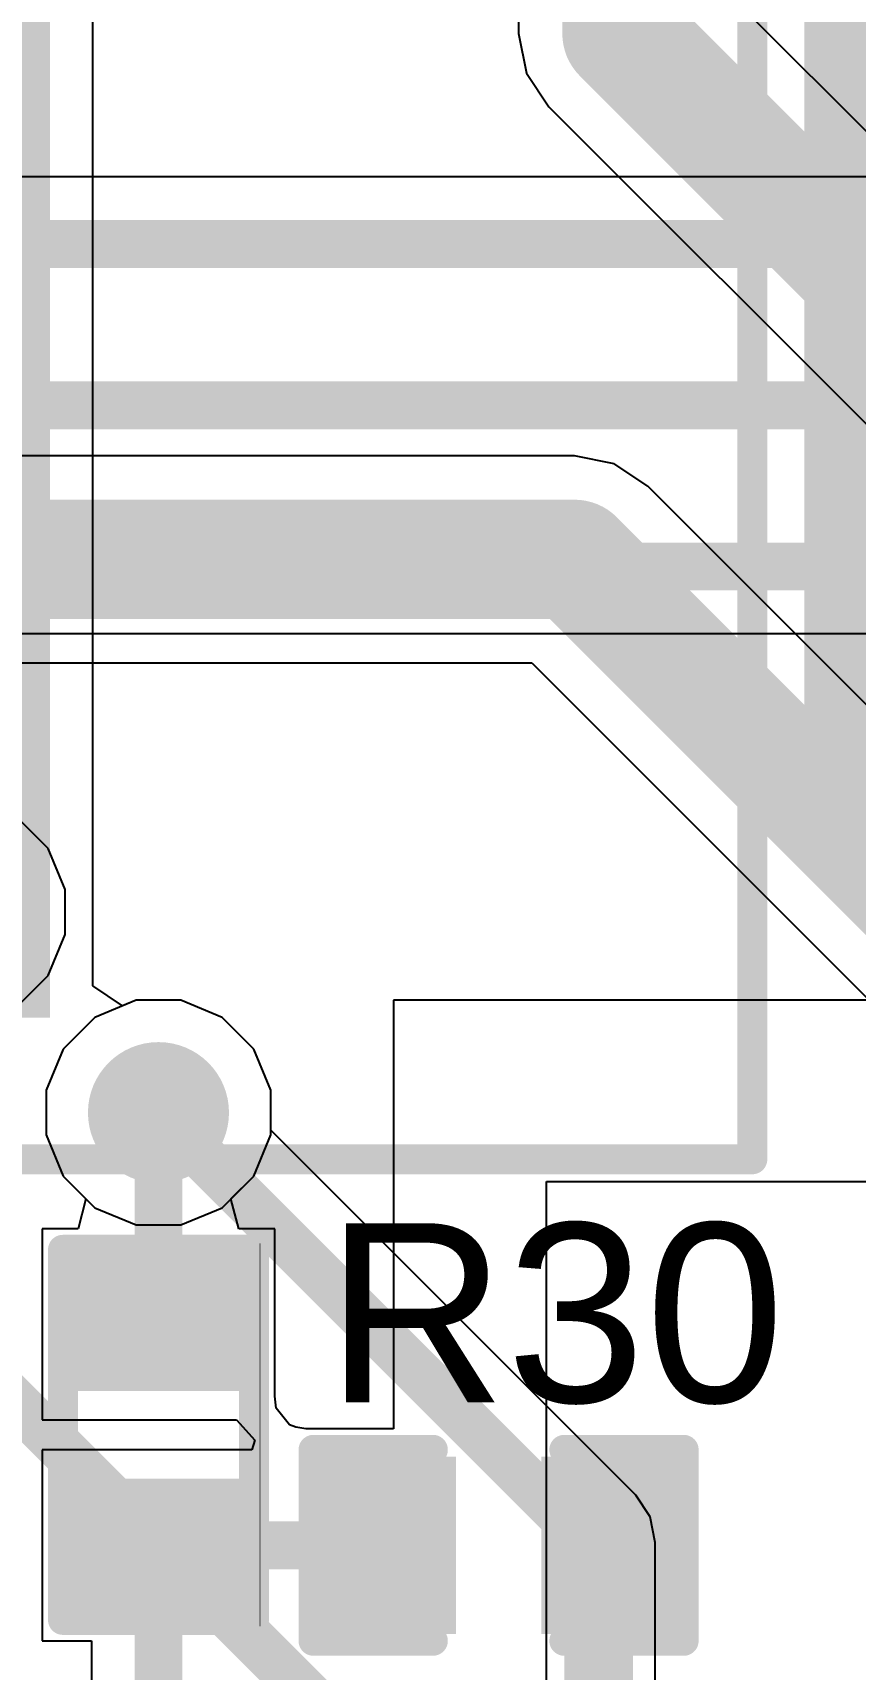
# Model space of a CAD drawing. Header units: inches. Extents: x -3 to 128, y -12 to 41.
# Drawn here: x 105.01 to 108.5, y 29.41 to 36.37 of the extents above; entities that cross this region are included whole.
import ezdxf

# ---------------------------------------------------------------- set-up
doc = ezdxf.new("R2010")
doc.units = ezdxf.units.IN
for name, color, linetype in [('Bottom Layer', 5, 'Continuous'), ('Layer 1', 16, 'Continuous'), ('Layer 2', 76, 'Continuous'), ('Top Layer', 1, 'Continuous'), ('Top Overlay', 2, 'Continuous'), ('Top Paste', 8, 'Continuous'), ('Top Solder', 216, 'Continuous'), ('Via Holes', 16, 'Continuous')]:
    doc.layers.add(name, color=color, linetype=linetype)
doc.styles.add('Arial', font='', dxfattribs={"height": 0.2})
doc.styles.get('Arial').set_extended_font_data('Arial')

msp = doc.modelspace()

# ---------------------------------------------------------------- hatches: boundary and pattern name
at = {"layer": 'Bottom Layer'}
h = msp.add_hatch(color=5, dxfattribs=at)
edge = h.paths.add_edge_path()
edge.add_arc((105.54005308, 31.77518664), 0.2999994, 0, 360)
at = {"layer": 'Layer 1'}
msp.add_hatch(color=16, dxfattribs=at).paths.add_polyline_path([(104.18981194, 32.17860468), (105.07909642, 32.17860468), (105.07909642, 37.705538), (104.18981194, 37.705538)])
h = msp.add_hatch(color=16, dxfattribs=at)
edge = h.paths.add_edge_path()
edge.add_arc((105.54005308, 31.77518664), 0.2999994, 0, 360)
at = {"layer": 'Layer 2'}
h = msp.add_hatch(color=76, dxfattribs=at)
edge = h.paths.add_edge_path()
edge.add_arc((105.54005308, 31.77518664), 0.2999994, 0, 360)
at = {"layer": 'Top Layer'}
for points in [[(108.33839902, 33.12853928), (108.33839902, 36.62853228), (110.53839462, 36.62853228), (110.53839462, 33.12853928)], [(105.85755308, 30.64578326), (105.22255308, 30.64578326), (105.22255308, 31.10298326), (105.85755308, 31.10298326)], [(106.74548882, 30.25208326), (106.74548882, 29.61708326), (106.28828882, 29.61708326), (106.28828882, 30.25208326)], [(107.68528882, 30.25208326), (107.68528882, 29.61708326), (107.22808882, 29.61708326), (107.22808882, 30.25208326)], [(105.85755308, 29.70598326), (105.22255308, 29.70598326), (105.22255308, 30.16318326), (105.85755308, 30.16318326)]]:
    msp.add_hatch(color=1, dxfattribs=at).paths.add_polyline_path(points)
h = msp.add_hatch(color=1, dxfattribs=at)
edge = h.paths.add_edge_path()
edge.add_arc((105.54005308, 31.77518664), 0.2999994, 0, 360)
at = {"layer": 'Top Paste'}
for points in [[(108.33839902, 33.12853928), (108.33839902, 36.62853228), (110.53839462, 36.62853228), (110.53839462, 33.12853928)], [(105.85755308, 30.64578326), (105.22255308, 30.64578326), (105.22255308, 31.10298326), (105.85755308, 31.10298326)], [(106.74548882, 30.25208326), (106.74548882, 29.61708326), (106.28828882, 29.61708326), (106.28828882, 30.25208326)], [(107.68528882, 30.25208326), (107.68528882, 29.61708326), (107.22808882, 29.61708326), (107.22808882, 30.25208326)], [(105.85755308, 29.70598326), (105.22255308, 29.70598326), (105.22255308, 30.16318326), (105.85755308, 30.16318326)]]:
    msp.add_hatch(color=8, dxfattribs=at).paths.add_polyline_path(points)
at = {"layer": 'Top Solder'}
for points in [[(108.28759902, 33.07773928), (108.28759902, 36.67933228), (110.58919462, 36.67933228), (110.58919462, 33.07773928)], [(105.91255424, 30.5907821), (105.16755192, 30.5907821), (105.16755192, 31.15798442), (105.91255424, 31.15798442)], [(106.8054887, 30.31208314), (106.8054887, 29.55708338), (106.22828894, 29.55708338), (106.22828894, 30.31208314)], [(107.7452887, 30.31208314), (107.7452887, 29.55708338), (107.16808894, 29.55708338), (107.16808894, 30.31208314)], [(105.91255424, 29.6509821), (105.16755192, 29.6509821), (105.16755192, 30.21818442), (105.91255424, 30.21818442)]]:
    msp.add_hatch(color=216, dxfattribs=at).paths.add_polyline_path(points)
at = {"layer": 'Via Holes'}
h = msp.add_hatch(color=7, dxfattribs=at)
edge = h.paths.add_edge_path()
edge.add_arc((105.54005308, 31.77518664), 0.1499997, 0, 360)

# ---------------------------------------------------------------- linework, layer by layer
at = {"layer": 'Bottom Layer'}
for p, q in [((111.622459, 35.75521424), (100.63634686, 35.75521424)), ((103.57825614, 33.81386684), (115.79241256, 33.81386684)), ((105.07062806, 32.89925602), (104.93622142, 33.03366266)), ((105.14336858, 32.72364296), (105.07062806, 32.89925602)), ((105.14336858, 32.5335646), (105.14336858, 32.72364296)), ((105.07062806, 32.35795154), (105.14336858, 32.5335646)), ((104.93622142, 32.2235449), (105.07062806, 32.35795154)), ((105.4450139, 32.25298604), (105.26940084, 32.18024552)), ((105.63509226, 32.25298604), (105.4450139, 32.25298604)), ((105.81070532, 32.18024552), (105.63509226, 32.25298604)), ((105.26940084, 32.18024552), (105.1349942, 32.04583888)), ((105.94511196, 32.04583888), (105.81070532, 32.18024552)), ((105.1349942, 32.04583888), (105.06225368, 31.87022582)), ((106.01785248, 31.87022582), (105.94511196, 32.04583888)), ((105.06225368, 31.87022582), (105.06225368, 31.68014746)), ((106.01785248, 31.68014746), (106.01785248, 31.87022582)), ((105.06225368, 31.68014746), (105.1349942, 31.5045344)), ((105.94511196, 31.5045344), (106.01785248, 31.68014746)), ((105.1349942, 31.5045344), (105.26940084, 31.37012776)), ((105.81070532, 31.37012776), (105.94511196, 31.5045344)), ((105.26940084, 31.37012776), (105.4450139, 31.29738724)), ((105.63509226, 31.29738724), (105.81070532, 31.37012776)), ((105.4450139, 31.29738724), (105.63509226, 31.29738724))]:
    msp.add_line(p, q, dxfattribs=at)
for points in [[(100.63633416, 35.47034054, 0.2032, 0.2032, 0), (112.01329642, 35.47034054, 0.2032, 0.2032, 0)], [(101.21124538, 34.78408334, 0.2032, 0.2032, 0), (116.55126804, 34.78408334, 0.2032, 0.2032, 0)], [(103.4602579, 34.09874054, 0.2032, 0.2032, 0), (115.91041334, 34.09874054, 0.2032, 0.2032, 0)]]:
    msp.add_lwpolyline(points, format="xyseb", dxfattribs=at)
at = {"layer": 'Layer 1'}
for p, q in [((105.26037876, 32.31397398), (105.26037876, 37.70554054)), ((105.3873813, 32.22911258), (105.26037876, 32.31397398)), ((105.4450139, 32.25298604), (105.3873813, 32.22911258)), ((105.63509226, 32.25298604), (105.4450139, 32.25298604)), ((105.81070532, 32.18024552), (105.63509226, 32.25298604)), ((105.94511196, 32.04583888), (105.81070532, 32.18024552)), ((106.01785248, 31.87022582), (105.94511196, 32.04583888)), ((106.01785248, 31.70026172), (106.01785248, 31.87022582)), ((107.56996012, 30.14815154), (106.01785248, 31.70026172)), ((107.56996774, 30.14814646), (107.56996012, 30.14815154)), ((107.63172022, 30.05572602), (107.56996774, 30.14814646)), ((107.65340674, 29.94670922), (107.63172022, 30.05572602)), ((107.6534042, 29.94669652), (107.65340674, 29.94670922)), ((107.6534042, 23.63332586), (107.6534042, 29.94669652))]:
    msp.add_line(p, q, dxfattribs=at)
for points in [[(105.54005308, 31.77518664, 0.2032, 0.2032, 0), (107.3685305, 29.94670922, 0.2032, 0.2032, 0)], [(103.88879146, 31.58584488, 0.2032, 0.2032, 0), (106.80201906, 28.67261728, 0.2032, 0.2032, 0)], [(107.3685305, 23.51532508, 0.2032, 0.2032, 0), (107.3685305, 29.94670922, 0.2032, 0.2032, 0)]]:
    msp.add_lwpolyline(points, format="xyseb", dxfattribs=at)
for points in [[(105.48925308, 31.77518664, 0.1016, 0.1016, 1), (105.59085308, 31.77518664, 0.1016, 0.1016, 1)], [(107.3177305, 29.94670922, 0.1016, 0.1016, 1), (107.4193305, 29.94670922, 0.1016, 0.1016, 1)], [(107.3177305, 29.94670922, 0.1016, 0.1016, 1), (107.4193305, 29.94670922, 0.1016, 0.1016, 1)]]:
    msp.add_lwpolyline(points, format="xyseb", close=True, dxfattribs=at)
at = {"layer": 'Layer 2'}
for p, q in [((107.0715283, 38.33266908), (107.0715283, 36.36505046)), ((110.21137978, 34.28807722), (107.9520447, 36.5474123)), ((107.0715283, 36.36505046), (107.10504106, 36.19656972)), ((107.10504106, 36.19656972), (107.20047648, 36.05374044)), ((107.20047648, 36.05374044), (109.71770792, 33.536509)), ((107.31003938, 34.56873198), (101.7257935, 34.56873198)), ((107.47852012, 34.53521922), (107.31003938, 34.56873198)), ((107.6213494, 34.43978379999999), (107.47852012, 34.53521922)), ((111.00193446, 31.05919874), (107.6213494, 34.43978379999999)), ((101.7257935, 33.68821558), (107.12767754, 33.68821558)), ((107.12767754, 33.68821558), (110.5082626, 30.30763052)), ((105.07062806, 32.89925602), (104.93622142, 33.03366266)), ((105.14336858, 32.72364296), (105.07062806, 32.89925602)), ((105.14336858, 32.5335646), (105.14336858, 32.72364296)), ((105.07062806, 32.35795154), (105.14336858, 32.5335646)), ((104.93622142, 32.2235449), (105.07062806, 32.35795154)), ((105.4450139, 32.25298604), (105.26940084, 32.18024552)), ((105.63509226, 32.25298604), (105.4450139, 32.25298604)), ((105.81070532, 32.18024552), (105.63509226, 32.25298604)), ((105.26940084, 32.18024552), (105.1349942, 32.04583888)), ((105.94511196, 32.04583888), (105.81070532, 32.18024552)), ((105.1349942, 32.04583888), (105.06225368, 31.87022582)), ((106.01785248, 31.87022582), (105.94511196, 32.04583888)), ((105.06225368, 31.87022582), (105.06225368, 31.68014746)), ((106.01785248, 31.68014746), (106.01785248, 31.87022582)), ((105.06225368, 31.68014746), (105.1349942, 31.5045344)), ((105.94511196, 31.5045344), (106.01785248, 31.68014746)), ((105.1349942, 31.5045344), (105.26940084, 31.37012776)), ((105.81070532, 31.37012776), (105.94511196, 31.5045344)), ((105.26940084, 31.37012776), (105.4450139, 31.29738724)), ((105.63509226, 31.29738724), (105.81070532, 31.37012776)), ((105.4450139, 31.29738724), (105.63509226, 31.29738724))]:
    msp.add_line(p, q, dxfattribs=at)
for points in [[(107.5117865, 36.36505046, 0.508, 0.508, 0), (107.5117865, 38.51834054, 0.508, 0.508, 0)], [(107.5117865, 36.36505046, 0.508, 0.508, 0), (110.02901794, 33.84781902, 0.508, 0.508, 0)], [(101.54012204, 34.12847377999999, 0.508, 0.508, 0), (107.31003938, 34.12847377999999, 0.508, 0.508, 0)], [(107.31003938, 34.12847377999999, 0.508, 0.508, 0), (110.81957262, 30.61894054, 0.508, 0.508, 0)]]:
    msp.add_lwpolyline(points, format="xyseb", dxfattribs=at)
for points in [[(107.3847865, 36.36505046, 0.254, 0.254, 1), (107.6387865, 36.36505046, 0.254, 0.254, 1)], [(107.3847865, 36.36505046, 0.254, 0.254, 1), (107.6387865, 36.36505046, 0.254, 0.254, 1)], [(107.18303938, 34.12847377999999, 0.254, 0.254, 1), (107.43703938, 34.12847377999999, 0.254, 0.254, 1)], [(107.18303938, 34.12847377999999, 0.254, 0.254, 1), (107.43703938, 34.12847377999999, 0.254, 0.254, 1)]]:
    msp.add_lwpolyline(points, format="xyseb", close=True, dxfattribs=at)
at = {"layer": 'Top Layer'}
for p, q in [((105.07062806, 32.89925602), (104.93622142, 33.03366266)), ((105.14336858, 32.72364296), (105.07062806, 32.89925602)), ((105.14336858, 32.5335646), (105.14336858, 32.72364296)), ((105.07062806, 32.35795154), (105.14336858, 32.5335646)), ((104.93622142, 32.2235449), (105.07062806, 32.35795154)), ((105.4450139, 32.25298604), (105.26940084, 32.18024552)), ((105.63509226, 32.25298604), (105.4450139, 32.25298604)), ((105.81070532, 32.18024552), (105.63509226, 32.25298604)), ((110.53839462, 32.25298604), (106.5401222, 32.25298604)), ((106.5401222, 32.25298604), (106.5401222, 30.42988326)), ((105.26940084, 32.18024552), (105.1349942, 32.04583888)), ((105.94511196, 32.04583888), (105.81070532, 32.18024552)), ((105.1349942, 32.04583888), (105.06225368, 31.87022582)), ((106.01785248, 31.87022582), (105.94511196, 32.04583888)), ((105.06225368, 31.87022582), (105.06225368, 31.68014746)), ((106.01785248, 31.68014746), (106.01785248, 31.87022582)), ((105.06225368, 31.68014746), (105.1349942, 31.5045344)), ((105.94511196, 31.5045344), (106.01785248, 31.68014746)), ((105.1349942, 31.5045344), (105.23174534, 31.40778326)), ((105.84836082, 31.40778326), (105.94511196, 31.5045344)), ((107.1901209, 28.90906842), (107.1901209, 31.48254054)), ((107.1901209, 31.48254054), (111.0068773, 31.48254054)), ((105.23174534, 31.40778326), (105.19860342, 31.28078326)), ((105.88150274, 31.28078326), (105.84836082, 31.40778326)), ((105.19860342, 31.28078326), (105.04475308, 31.28078326)), ((105.04475308, 31.28078326), (105.04475308, 30.46798326)), ((106.03535308, 31.28078326), (105.88150274, 31.28078326)), ((106.03535308, 30.5705637), (106.03535308, 31.28078326)), ((106.03535562, 30.5691921), (106.03535308, 30.5705637)), ((106.04103506, 30.51851656), (106.03535562, 30.5691921)), ((106.09725034, 30.44678696), (106.04103506, 30.51851656)), ((105.04475308, 30.46798326), (105.87233842, 30.46798072)), ((105.87233842, 30.46798072), (105.95053994, 30.38188742)), ((106.12387208, 30.43766073999999), (106.09725034, 30.44678696)), ((106.16747626, 30.4298858), (106.12387208, 30.43766073999999)), ((106.5401222, 30.42988326), (106.16747626, 30.4298858)), ((105.95053994, 30.38188742), (105.9373675, 30.34098326)), ((105.9373675, 30.34098326), (105.04475308, 30.34098326)), ((105.04475308, 30.34098326), (105.04475308, 29.52818326)), ((105.04475308, 29.52818326), (105.2552505, 29.52818326)), ((105.2552505, 29.52818326), (105.2552505, 29.08686588))]:
    msp.add_line(p, q, dxfattribs=at)
for points in [[(105.54005308, 30.87438326, 0.2032, 0.2032, 0), (105.54005308, 31.77518664, 0.2032, 0.2032, 0)], [(105.54005308, 29.93458326, 0.2032, 0.2032, 0), (106.51688882, 29.93458326, 0.2032, 0.2032, 0)], [(105.54005308, 29.93458326, 0.2032, 0.2032, 0), (105.5401242, 29.93451214, 0.2032, 0.2032, 0)], [(105.5401242, 28.30906707999999, 0.2032, 0.2032, 0), (105.5401242, 29.93451214, 0.2032, 0.2032, 0)], [(106.51688882, 29.93458326, 0.2032, 0.2032, 0), (106.51705138, 29.93474582, 0.2032, 0.2032, 0)], [(107.45668882, 28.74489806, 0.2032, 0.2032, 0), (107.45668882, 29.93458326, 0.2032, 0.2032, 0)]]:
    msp.add_lwpolyline(points, format="xyseb", dxfattribs=at)
for points in [[(105.48925308, 31.77518664, 0.1016, 0.1016, 1), (105.59085308, 31.77518664, 0.1016, 0.1016, 1)], [(105.48925308, 30.87438326, 0.1016, 0.1016, 1), (105.59085308, 30.87438326, 0.1016, 0.1016, 1)], [(105.48925308, 29.93458326, 0.1016, 0.1016, 1), (105.59085308, 29.93458326, 0.1016, 0.1016, 1)], [(105.48925308, 29.93458326, 0.1016, 0.1016, 1), (105.59085308, 29.93458326, 0.1016, 0.1016, 1)], [(105.4893242, 29.93451214, 0.1016, 0.1016, 1), (105.5909242, 29.93451214, 0.1016, 0.1016, 1)], [(105.4893242, 29.93451214, 0.1016, 0.1016, 1), (105.5909242, 29.93451214, 0.1016, 0.1016, 1)], [(106.46608882, 29.93458326, 0.1016, 0.1016, 1), (106.56768882, 29.93458326, 0.1016, 0.1016, 1)], [(106.46608882, 29.93458326, 0.1016, 0.1016, 1), (106.56768882, 29.93458326, 0.1016, 0.1016, 1)], [(106.46625138, 29.93474582, 0.1016, 0.1016, 1), (106.56785138, 29.93474582, 0.1016, 0.1016, 1)], [(107.40588882, 29.93458326, 0.1016, 0.1016, 1), (107.50748882, 29.93458326, 0.1016, 0.1016, 1)]]:
    msp.add_lwpolyline(points, format="xyseb", close=True, dxfattribs=at)
at = {"layer": 'Top Overlay'}
for points in [[(108.06628882, 31.57653578, 0.127, 0.127, 0), (108.06628882, 38.18053578, 0.127, 0.127, 0)], [(104.51028882, 31.57653578, 0.127, 0.127, 0), (108.06628882, 31.57653578, 0.127, 0.127, 0)], [(105.13365308, 29.61708326, 0.127, 0.127, 0), (105.13365308, 31.19188326, 0.127, 0.127, 0)], [(105.13365308, 31.19188326, 0.127, 0.127, 0), (105.94645308, 31.19188326, 0.127, 0.127, 0)], [(105.94645308, 29.61708326, 0.127, 0.127, 0), (105.94645308, 31.19188326, 0.127, 0.127, 0)], [(105.97185308, 29.59168326, 0.0032258, 0.0032258, 0), (105.97185308, 31.21728326, 0.0032258, 0.0032258, 0)], [(106.19938882, 30.34098326, 0.127, 0.127, 0), (106.70738882, 30.34098326, 0.127, 0.127, 0)], [(106.19938882, 29.52818326, 0.127, 0.127, 0), (106.19938882, 30.34098326, 0.127, 0.127, 0)], [(107.26618882, 30.34098326, 0.127, 0.127, 0), (107.77418882, 30.34098326, 0.127, 0.127, 0)], [(107.77418882, 29.52818326, 0.127, 0.127, 0), (107.77418882, 30.34098326, 0.127, 0.127, 0)], [(105.13365308, 29.61708326, 0.127, 0.127, 0), (105.94645308, 29.61708326, 0.127, 0.127, 0)], [(106.19938882, 29.52818326, 0.127, 0.127, 0), (106.70738882, 29.52818326, 0.127, 0.127, 0)], [(107.26618882, 29.52818326, 0.127, 0.127, 0), (107.77418882, 29.52818326, 0.127, 0.127, 0)]]:
    msp.add_lwpolyline(points, format="xyseb", dxfattribs=at)
for points in [[(108.03453882, 31.57653578, 0.0635, 0.0635, 1), (108.09803882, 31.57653578, 0.0635, 0.0635, 1)], [(108.03453882, 31.57653578, 0.0635, 0.0635, 1), (108.09803882, 31.57653578, 0.0635, 0.0635, 1)], [(105.10190308, 31.19188326, 0.0635, 0.0635, 1), (105.16540308, 31.19188326, 0.0635, 0.0635, 1)], [(105.10190308, 31.19188326, 0.0635, 0.0635, 1), (105.16540308, 31.19188326, 0.0635, 0.0635, 1)], [(105.91470308, 31.19188326, 0.0635, 0.0635, 1), (105.97820308, 31.19188326, 0.0635, 0.0635, 1)], [(105.91470308, 31.19188326, 0.0635, 0.0635, 1), (105.97820308, 31.19188326, 0.0635, 0.0635, 1)], [(105.9710479, 31.21728326, 0.0016129, 0.0016129, 1), (105.97265826, 31.21728326, 0.0016129, 0.0016129, 1)], [(106.16763882, 30.34098326, 0.0635, 0.0635, 1), (106.23113882, 30.34098326, 0.0635, 0.0635, 1)], [(106.16763882, 30.34098326, 0.0635, 0.0635, 1), (106.23113882, 30.34098326, 0.0635, 0.0635, 1)], [(106.67563882, 30.34098326, 0.0635, 0.0635, 1), (106.73913882, 30.34098326, 0.0635, 0.0635, 1)], [(107.23443882, 30.34098326, 0.0635, 0.0635, 1), (107.29793882, 30.34098326, 0.0635, 0.0635, 1)], [(107.74243882, 30.34098326, 0.0635, 0.0635, 1), (107.80593882, 30.34098326, 0.0635, 0.0635, 1)], [(107.74243882, 30.34098326, 0.0635, 0.0635, 1), (107.80593882, 30.34098326, 0.0635, 0.0635, 1)], [(105.10190308, 29.61708326, 0.0635, 0.0635, 1), (105.16540308, 29.61708326, 0.0635, 0.0635, 1)], [(105.10190308, 29.61708326, 0.0635, 0.0635, 1), (105.16540308, 29.61708326, 0.0635, 0.0635, 1)], [(105.91470308, 29.61708326, 0.0635, 0.0635, 1), (105.97820308, 29.61708326, 0.0635, 0.0635, 1)], [(105.91470308, 29.61708326, 0.0635, 0.0635, 1), (105.97820308, 29.61708326, 0.0635, 0.0635, 1)], [(105.9710479, 29.59168326, 0.0016129, 0.0016129, 1), (105.97265826, 29.59168326, 0.0016129, 0.0016129, 1)], [(106.16763882, 29.52818326, 0.0635, 0.0635, 1), (106.23113882, 29.52818326, 0.0635, 0.0635, 1)], [(106.16763882, 29.52818326, 0.0635, 0.0635, 1), (106.23113882, 29.52818326, 0.0635, 0.0635, 1)], [(106.67563882, 29.52818326, 0.0635, 0.0635, 1), (106.73913882, 29.52818326, 0.0635, 0.0635, 1)], [(107.23443882, 29.52818326, 0.0635, 0.0635, 1), (107.29793882, 29.52818326, 0.0635, 0.0635, 1)], [(107.74243882, 29.52818326, 0.0635, 0.0635, 1), (107.80593882, 29.52818326, 0.0635, 0.0635, 1)], [(107.74243882, 29.52818326, 0.0635, 0.0635, 1), (107.80593882, 29.52818326, 0.0635, 0.0635, 1)]]:
    msp.add_lwpolyline(points, format="xyseb", close=True, dxfattribs=at)

# ---------------------------------------------------------------- texts
at = {"layer": 'Top Overlay', "style": 'Arial'}
msp.add_text('R30', height=0.7619999999999999, dxfattribs=at).set_placement((106.25051902, 30.542865))

doc.saveas('drawing.dxf')
